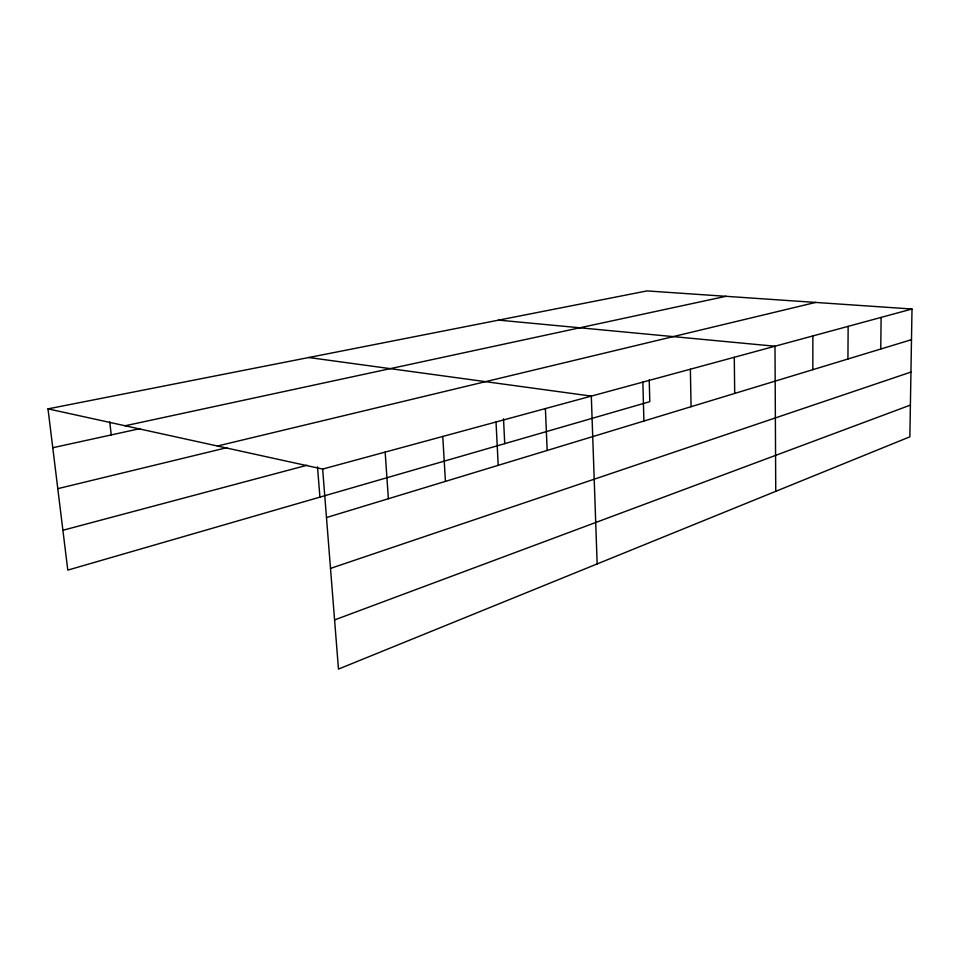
<?xml version="1.0" encoding="UTF-8"?>
<svg xmlns="http://www.w3.org/2000/svg" width="960" height="960" viewBox="0 0 960 960"><rect width="100%" height="100%" fill="white"/><g stroke="black" fill="none" stroke-linecap="round" stroke-linejoin="round"><path stroke-width="1.44" d="M812.832 369.684L812.856 335.94M847.932 359.004L848.148 326.352M880.752 349.032L881.124 317.4M48 408.864L646.968 290.916L912 309.012L909.864 436.812L338.472 669.084L322.644 469.08L48 408.864L67.788 570.108L649.788 401.664L649.236 379.92M334.584 619.92L910.392 405.096M330.504 568.404L910.944 372.072M326.484 517.548L911.484 339.684M322.644 469.08L912 309.012M62.904 530.268L307.02 465.24M57.792 488.664L226.824 447.684M217.416 446.016L815.604 302.436M52.776 447.732L140.052 428.616M125.136 425.772L725.94 296.304M498.66 320.124L774.996 346.224L775.752 491.328M308.76 357.516L591.312 396.108L597.156 563.928M109.752 421.884L111.228 434.928M317.496 466.872L319.92 497.136M385.164 452.1L388.368 498.732M442.764 436.464L445.428 481.38M496.02 421.992L498.204 465.336M503.52 418.824L504.732 443.652M545.4 408.588L547.176 450.456M642.864 382.116L643.896 421.044M690.372 369.216L691.068 406.704M734.28 357.288L734.7 393.432"/></g></svg>
